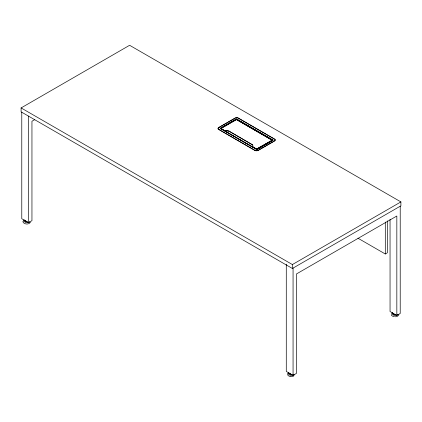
<?xml version="1.0" encoding="UTF-8"?>
<svg xmlns="http://www.w3.org/2000/svg" width="422" height="422" viewBox="0 0 422 422"><rect width="100%" height="100%" fill="white"/><g stroke="black" fill="none" stroke-linecap="round" stroke-linejoin="round"><path stroke-width="0.63" d="M220.69 128.583C220.632 129.412 221.128 127.998 220.69 128.583L236.52 119.447L272.343 140.125L256.571 149.035L252.91 146.872M220.922 128.452L224.668 130.678L228.84 131.094L252.678 144.999M224.958 130.709L224.42 130.472M227.221 130.709L224.958 130.598M228.84 131.094L227.221 130.598M252.182 144.572L228.84 130.989M256.708 149.641L256.571 149.035L256.803 149.694M287.419 373.723L287.482 374.472M398.901 314.77L397.672 316.189L395.335 316.806M23.416 220.743L24.054 219.862M24.392 220.105L24.138 220.453L24.919 221.534L27.404 221.845M29.545 221.64L29.187 222.13L26.797 222.695L25.003 222.262M287.92 373.449L288.553 372.573M288.891 372.816L288.643 373.159L289.423 374.245L291.903 374.557M293.691 374.841L294.05 374.346M293.48 376.06L294.081 375.227M391.69 313.541L392.323 312.665M392.66 312.908L392.407 313.251L393.188 314.337L395.672 314.643M397.461 314.928L397.814 314.437M30.474 222.362C28.875 224.52 25.167 224.541 23.337 222.652M25.209 221.175L25.837 220.537M289.714 373.887L290.341 373.243M393.483 313.979L393.789 313.641M21.1 107.932L129.612 45.286L400.9 201.911L400.9 205.825L292.388 268.476L21.1 111.851L21.1 107.932L292.388 264.557L400.9 201.911M34.804 119.605L31.951 121.251L31.951 220.674L28.559 222.637L21.78 218.717L21.78 112.12M218.807 127.449L235.059 118.065A2.358 1.361 0 0 1 238.119 117.933L274.759 139.228A2.358 1.361 0 0 1 274.527 141.001L258.28 150.38A2.532 1.461 0 0 1 255.11 150.575L218.475 129.274A2.532 1.461 0 0 1 218.807 127.449L218.807 127.592A2.532 1.461 0 0 0 218.475 129.422M218.807 127.592L235.059 118.207A2.358 1.361 0 0 1 238.119 118.076L274.194 138.907M220.226 128.267L236.473 118.883L273.113 140.183L236.473 119.025L220.226 128.409L256.861 149.562L272.554 140.505M220.785 128.641L236.52 119.558L272.401 140.426L272.169 140.03M256.571 149.145L272.343 140.125M256.708 149.377L272.306 140.373M256.803 149.43L273.113 140.035M218.475 129.274L255.11 150.427A2.532 1.461 0 0 0 258.28 150.237L274.527 140.853A2.358 1.361 0 0 0 274.759 139.086M357.93 238.187L385.302 253.991L387.338 252.815L387.338 220.838M286.28 264.172L286.28 371.429L293.063 375.343L296.455 373.386L296.455 273.957L396.833 216.006L396.833 315.434L400.22 313.477L400.22 206.221M293.195 376.408L290.948 376.698M396.859 315.07L395.066 315.492L393.278 315.06M293.095 374.979L291.301 375.401L289.508 374.973M393.425 316.268L394.517 316.532M289.661 376.181L290.753 376.44M393.056 316.458L391.605 315.456M289.292 376.366L287.672 375.01M235.972 119.273L241.606 122.522M242.734 123.177L263.592 135.219M264.715 135.868L268.661 138.147M269.79 138.796L272.607 140.426L257.009 149.43L220.374 128.277M220.226 128.409L256.861 149.562M396.833 315.434L390.049 311.52L390.049 219.334M252.182 144.461L252.852 145.395L252.91 146.983M391.933 313.884L392.428 314.575M288.168 373.797L288.664 374.483M23.664 221.086L24.159 221.772M391.247 314.564L391.437 315.097M23.168 222.299L22.862 221.386M385.302 222.014L385.302 253.991M293.063 268.086L293.063 375.343M292.388 264.557L292.388 268.476M28.559 116.034L28.559 222.637"/></g></svg>
